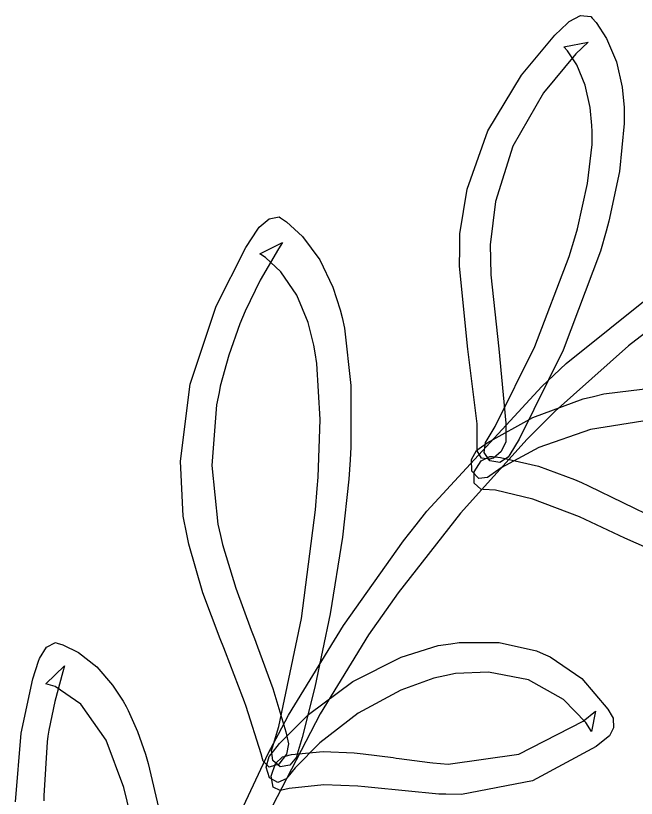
# Model space of a CAD drawing. Extents: x 55 to 302, y 40 to 307.
# Drawn here: x 62.71 to 95.47, y 259.53 to 300.83 of the extents above; entities that cross this region are included whole.
import ezdxf

# ---------------------------------------------------------------- set-up
doc = ezdxf.new("R2010")
doc.units = 0
doc.header["$MEASUREMENT"] = 0

msp = doc.modelspace()

# ---------------------------------------------------------------- linework, layer by layer
at = {"color": 7}
for points in [[(87.0659, 277.989), (87.0659, 279.301), (86.5794, 283.236), (86.13, 287.62), (86.148, 288.536), (86.1603, 289.323), (86.5491, 291.676), (87.6378, 294.746), (89.4016, 297.685), (91.1669, 299.798), (91.8284, 300.426), (91.9247, 300.524), (92.5202, 300.831), (93.0617, 300.787), (93.1333, 300.707), (93.3524, 300.462), (93.8982, 299.621), (94.4164, 298.394), (94.7152, 297.053), (94.82, 295.985), (94.827, 295.628), (94.8351, 295.143), (94.5885, 292.607), (94.0234, 289.983), (93.8749, 289.454), (93.5743, 288.396), (91.6107, 283.18), (89.2789, 278.475), (88.7938, 277.672), (88.7099, 277.538), (88.2689, 277.253), (87.744, 277.333), (87.4448, 277.777), (87.5097, 278.309), (87.5951, 278.448), (88.0181, 279.145), (90.1167, 283.365), (91.9332, 288.131), (92.2154, 289.101), (92.3562, 289.586), (92.8853, 291.972), (93.1333, 294.027), (93.1333, 294.71), (93.1263, 295.027), (93.0356, 295.976), (92.7749, 297.163), (92.3244, 298.243), (91.845, 298.979), (91.652, 299.192), (92.921, 299.438), (92.2761, 298.825), (90.5633, 296.753), (88.9564, 293.944), (88.0442, 291.016), (87.7644, 288.733), (87.7715, 287.973), (87.788, 287.163), (88.2167, 283.246), (88.5913, 279.33), (88.5832, 278.518), (88.5832, 278.347), (88.3447, 277.831), (87.9299, 277.487), (87.8417, 277.46), (87.7355, 277.425), (87.2945, 277.473), (87.0659, 277.861), (87.0659, 277.989)], [(75.741, 261.621), (75.6789, 261.877), (74.8771, 264.381), (74.7889, 264.619), (74.7007, 264.857), (73.7912, 267.239), (73.6946, 267.476), (73.5005, 267.953), (72.5921, 270.383), (71.8605, 272.936), (71.7543, 273.473), (71.5532, 274.413), (71.4058, 277.327), (71.9307, 281.384), (73.3019, 285.509), (74.8661, 288.6), (75.4944, 289.56), (75.5731, 289.676), (76.0938, 290.113), (76.6135, 290.213), (76.6932, 290.16), (77.0089, 289.954), (77.8549, 289.176), (78.7658, 287.943), (79.4523, 286.504), (79.8435, 285.31), (79.9402, 284.904), (80.0724, 284.348), (80.4016, 281.318), (80.3973, 278.061), (80.3631, 277.39), (80.2954, 276.367), (79.9564, 273.308), (79.3129, 269.259), (78.4973, 265.395), (77.8274, 262.744), (77.5751, 261.867), (77.53, 261.709), (77.1881, 261.288), (76.6713, 261.197), (76.2801, 261.531), (76.2208, 262.064), (76.2702, 262.22), (76.5955, 263.323), (77.7956, 269.021), (78.5357, 274.753), (78.6335, 275.872), (78.686, 276.473), (78.7922, 279.52), (78.6172, 282.479), (78.529, 283.034), (78.4571, 283.44), (78.1445, 284.639), (77.5533, 286.082), (76.7168, 287.306), (75.9079, 288.064), (75.6006, 288.255), (76.7994, 288.855), (76.5789, 288.53), (75.6211, 286.88), (74.8235, 285.23), (74.6827, 284.904), (74.5504, 284.569), (73.9592, 282.915), (73.5087, 281.278), (73.448, 280.952), (73.3157, 280.3), (73.0733, 277.099), (73.3764, 274.004), (73.5182, 273.403), (73.6328, 272.918), (74.3384, 270.62), (75.1498, 268.412), (75.3181, 267.971), (75.4849, 267.53), (76.2924, 265.325), (76.9758, 263.049), (77.0819, 262.573), (77.1165, 262.407), (77.0008, 261.859), (76.5969, 261.33), (76.0995, 261.185), (75.7742, 261.498), (75.741, 261.621)], [(76.9415, 261.761), (77.2763, 261.841), (78.9421, 262.004), (80.5737, 261.938), (80.8923, 261.902), (81.0507, 261.885), (82.6368, 261.682), (82.7966, 261.655), (82.955, 261.629), (84.5771, 261.426), (84.7369, 261.408), (85.5472, 261.33), (89.2609, 261.855), (92.6564, 263.595), (93.3097, 264.124), (93.0974, 263.066), (92.8014, 263.535), (91.6174, 264.75), (89.7763, 265.788), (87.6653, 266.197), (85.9303, 266.114), (85.3722, 265.994), (84.7757, 265.873), (83.0393, 265.242), (80.7903, 264.02), (78.759, 262.453), (77.458, 261.147), (77.0819, 260.667), (76.9923, 260.555), (76.5471, 260.36), (76.1118, 260.606), (75.9411, 261.184), (76.091, 261.732), (76.2, 261.867), (76.641, 262.431), (78.1734, 263.958), (80.5078, 265.704), (83.0598, 266.987), (85.0194, 267.594), (85.689, 267.688), (86.1205, 267.76), (88.229, 267.754), (90.1954, 267.309), (90.5577, 267.159), (90.9271, 267.001), (92.5848, 265.858), (93.9617, 264.239), (94.1917, 263.842), (94.2439, 263.754), (94.2703, 263.26), (94.0498, 262.837), (93.9793, 262.783), (93.3443, 262.264), (89.9844, 260.461), (86.2362, 259.734), (85.4082, 259.751), (85.0554, 259.76), (81.4998, 260.103), (81.1389, 260.138), (80.7766, 260.174), (78.9767, 260.236), (77.144, 260.049), (76.7652, 259.961), (76.6671, 259.938), (76.3104, 260.124), (76.2042, 260.703), (76.4219, 261.361), (76.7955, 261.727), (76.9415, 261.761)]]:
    msp.add_lwpolyline(points, close=True, dxfattribs=at)
for points in [[(73.6646, 256.824), (76.0596, 261.939), (76.5888, 262.926), (77.1179, 263.914), (80.0104, 268.646), (83.1839, 273.112), (83.8549, 273.968), (84.4187, 274.683), (90.478, 281.262), (91.1229, 281.869), (91.7663, 282.479), (98.5834, 287.947)], [(99.1044, 286.527), (95.0517, 283.409), (91.1916, 279.957), (90.4515, 279.224), (89.7103, 278.492), (86.1882, 274.581), (82.8933, 270.368), (82.2674, 269.486), (81.3361, 268.157), (78.7823, 263.998), (75.7671, 258.145)], [(95.8162, 279.436), (93.0575, 278.999), (90.3182, 278.041), (88.3377, 276.976), (87.7355, 276.542), (87.624, 276.462), (87.1513, 276.412), (86.7914, 276.79), (86.7625, 277.406), (87.0356, 277.891), (87.1721, 277.989), (87.6032, 278.298), (90.0148, 279.63), (92.6564, 280.609), (93.2035, 280.741), (93.7493, 280.883), (96.5013, 281.218)], [(96.6488, 272.464), (94.8588, 273.268), (92.4662, 274.382), (90.0024, 275.325), (88.0428, 275.785), (87.3827, 275.836), (87.2575, 275.85), (86.9128, 276.162), (86.9142, 276.768), (87.274, 277.341), (87.7316, 277.577), (87.8777, 277.566), (87.8777, 277.566), (88.3006, 277.522), (90.3016, 277.064), (92.1978, 276.357), (92.5682, 276.189), (92.939, 276.023), (96.5729, 274.268)], [(62.7144, 259.35), (62.9969, 262.979), (63.6228, 265.846), (63.923, 266.77), (63.9671, 266.912), (64.3364, 267.512), (64.8134, 267.758), (64.9111, 267.722), (65.2032, 267.634), (66.0396, 267.22), (67.0059, 266.471), (67.8325, 265.511), (68.3853, 264.666), (68.5451, 264.371), (68.6499, 264.168), (69.1444, 263.062), (69.5674, 261.867), (69.6376, 261.621), (69.7082, 261.374), (70.3255, 258.754)], [(68.9462, 257.94), (68.4294, 260.105), (67.4867, 262.608), (66.1472, 264.503), (64.8063, 265.436), (64.3117, 265.571), (65.2999, 266.524), (65.2018, 266.198), (64.7788, 264.633), (64.462, 263.12), (64.4179, 262.819), (64.3738, 262.52), (64.196, 259.672), (64.2056, 259.398)]]:
    msp.add_lwpolyline(points, dxfattribs=at)

doc.saveas('drawing.dxf')
